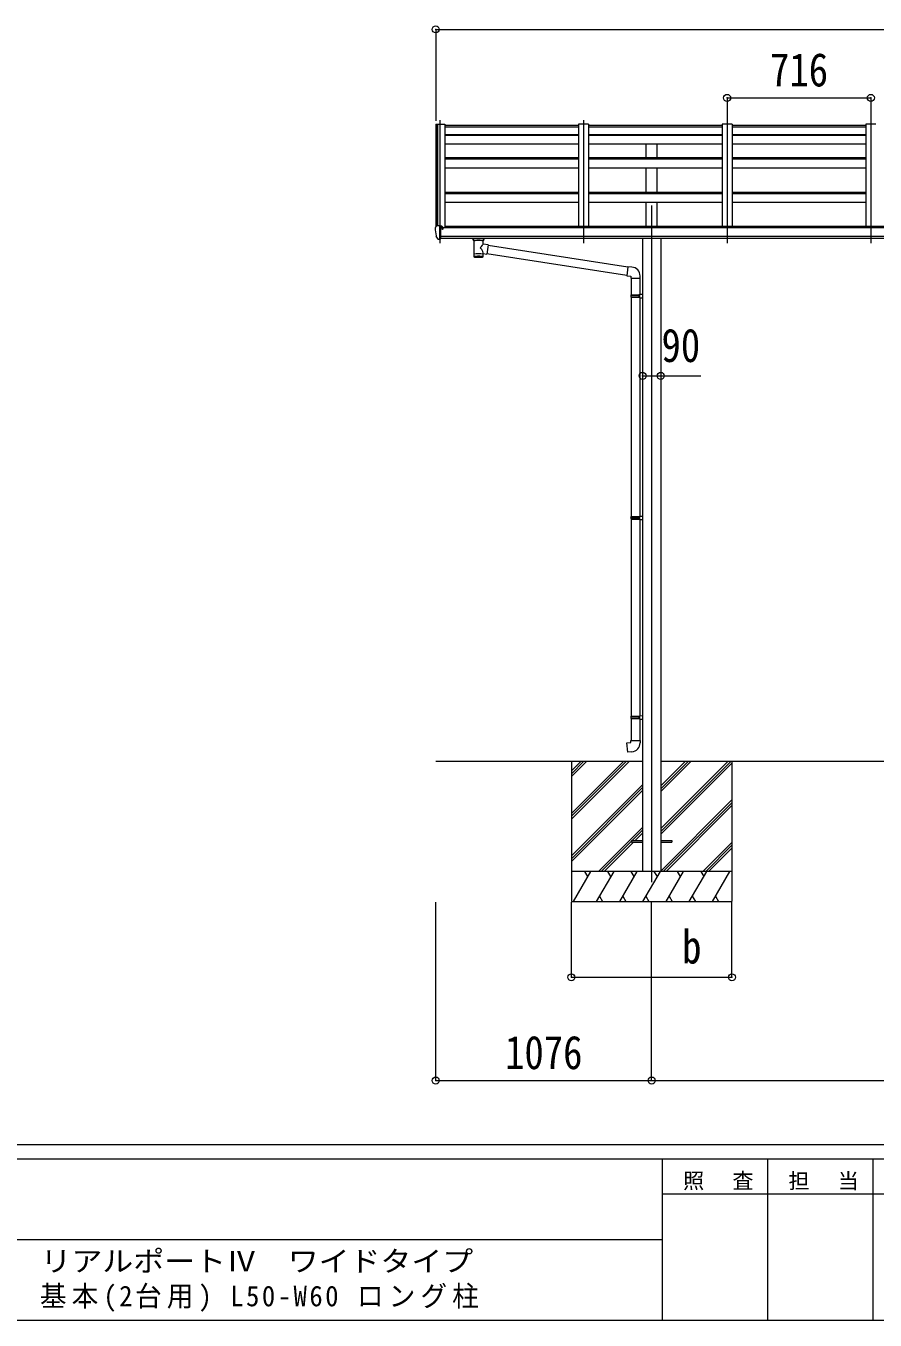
# Model space of a CAD drawing. Units: millimetres at full size; some dimension numbers follow another scale. Extents: x -9783 to 9892, y -6828 to 6752.
# Drawn here: x 36 to 4267, y -6828 to -374 of the extents above; entities that cross this region are included whole.
import ezdxf
from ezdxf.enums import TextEntityAlignment as Align

# ---------------------------------------------------------------- set-up
doc = ezdxf.new("R2010")
doc.units = ezdxf.units.MM
doc.header["$LTSCALE"] = 35
doc.header["$PDMODE"] = 32
doc.header["$PDSIZE"] = 35
for name, color, linetype, lineweight in [('0-0_0', 7, 'Continuous', 9), ('0-1_本体', 4, 'Continuous', 9), ('0-2_部品', 7, 'Continuous', 9), ('0-8_PARTS2', 2, 'Continuous', 9), ('0-A_寸法', 6, 'Continuous', 9), ('F-0_240', 7, 'Continuous', 9)]:
    doc.layers.add(name, color=color, linetype=linetype, lineweight=lineweight)
doc.styles.add('ＭＳ ゴシック', font='')
doc.styles.get('ＭＳ ゴシック').set_extended_font_data('MS Gothic')

msp = doc.modelspace()

# ---------------------------------------------------------------- linework, layer by layer
at = {"layer": '0-0_0'}
for p, q in [((2078.08, -4040.63), (3108.88, -4040.63)), ((2754.08, -4040.63), (2754.08, -4740.63)), ((2754.08, -4301.36), (3014.81, -4040.63)), ((2754.08, -4315.5), (3028.96, -4040.63)), ((2754.08, -4329.64), (3043.1, -4040.63)), ((2754.08, -4117.51), (2830.96, -4040.63)), ((2754.08, -4103.37), (2816.82, -4040.63)), ((2754.08, -4089.22), (2802.68, -4040.63)), ((3199.28, -4376.65), (3535.31, -4040.63)), ((3199.28, -4390.8), (3549.46, -4040.63)), ((3199.28, -4192.81), (3351.46, -4040.63)), ((3199.28, -4178.67), (3337.32, -4040.63)), ((3199.28, -4164.52), (3323.18, -4040.63)), ((3199.28, -4040.63), (6008.88, -4040.63)), ((3199.28, -4404.94), (3554.08, -4050.14)), ((3554.08, -4040.63), (3554.08, -4740.63)), ((2754.08, -4513.49), (3108.88, -4158.69)), ((2754.08, -4527.63), (3108.88, -4172.83)), ((2754.08, -4541.77), (3108.88, -4186.97)), ((3199.28, -4588.79), (3554.08, -4233.99)), ((3211.58, -4590.63), (3554.08, -4248.13)), ((3225.73, -4590.63), (3554.08, -4262.27)), ((2889.07, -4590.63), (3108.88, -4370.82)), ((3057.73, -4436.12), (3108.88, -4384.96)), ((2903.22, -4590.63), (3054.08, -4439.76)), ((2917.36, -4590.63), (3062.87, -4445.12)), ((3071.87, -4436.12), (3108.88, -4399.1)), ((3409.57, -4590.63), (3554.08, -4446.12)), ((3423.72, -4590.63), (3554.08, -4460.26)), ((3437.86, -4590.63), (3554.08, -4474.4)), ((3554.08, -4590.63), (2754.08, -4590.63)), ((2764.37, -4740.63), (2850.97, -4590.63)), ((2835.97, -4616.61), (2820.97, -4590.63)), ((2879.84, -4740.63), (2966.44, -4590.63)), ((2951.44, -4616.61), (2936.44, -4590.63)), ((2995.31, -4740.63), (3081.91, -4590.63)), ((3066.91, -4616.61), (3051.91, -4590.63)), ((3110.78, -4740.63), (3197.38, -4590.63)), ((3182.38, -4616.61), (3167.38, -4590.63)), ((3226.25, -4740.63), (3312.85, -4590.63)), ((3297.85, -4616.61), (3282.85, -4590.63)), ((3341.72, -4740.63), (3428.32, -4590.63)), ((3398.32, -4590.63), (3413.32, -4616.61)), ((3457.19, -4740.63), (3543.8, -4590.63)), ((2754.08, -4740.63), (3554.08, -4740.63)), ((2894.84, -4714.65), (2909.84, -4740.63)), ((3010.31, -4714.65), (3025.31, -4740.63)), ((3125.78, -4714.65), (3140.78, -4740.63)), ((3241.25, -4714.65), (3256.25, -4740.63)), ((3356.72, -4714.65), (3371.72, -4740.63)), ((3472.19, -4714.65), (3487.19, -4740.63))]:
    msp.add_line(p, q, dxfattribs=at)
at = {"layer": '0-1_本体'}
for p, q in [((2078.09, -865.7), (2078.08, -1377.78)), ((2079.03, -864.81), (2086.87, -864.4)), ((2087.08, -864.48), (2087.08, -1371.24)), ((2087.16, -864.59), (2087.78, -866.22)), ((2123.08, -864.39), (2123.08, -1381.42)), ((2789.08, -870.48), (2123.08, -870.48)), ((2123.08, -877.39), (2789.08, -877.39)), ((2789.08, -864.39), (2789.08, -1371.01)), ((2839.08, -864.39), (2789.08, -864.39)), ((2839.08, -864.39), (2839.08, -1371.01)), ((3505.08, -870.48), (2839.08, -870.48)), ((2839.08, -877.39), (3505.08, -877.39)), ((3505.08, -864.39), (3505.08, -1371.01)), ((3555.08, -864.39), (3505.08, -864.39)), ((3555.08, -864.39), (3555.08, -1371.01)), ((4221.08, -870.48), (3555.08, -870.48)), ((3555.08, -877.39), (4221.08, -877.39)), ((4221.08, -864.39), (4221.08, -1371.01)), ((4271.08, -864.39), (4221.08, -864.39)), ((2123.08, -915.18), (2789.08, -915.18)), ((2123.08, -918.3), (2789.08, -918.3)), ((2123.08, -962.95), (2789.08, -962.95)), ((2839.08, -915.18), (3505.08, -915.18)), ((2839.08, -918.3), (3505.08, -918.3)), ((2839.08, -962.95), (3505.08, -962.95)), ((3126.58, -1029.85), (3126.58, -962.95)), ((3181.58, -1029.85), (3181.58, -962.95)), ((3555.08, -915.18), (4221.08, -915.18)), ((3555.08, -918.3), (4221.08, -918.3)), ((3555.08, -962.95), (4221.08, -962.95)), ((2123.08, -1031.2), (2789.08, -1031.2)), ((2839.08, -1031.2), (3505.08, -1031.2)), ((3555.08, -1031.2), (4221.08, -1031.2)), ((2123.08, -1037.39), (2789.08, -1037.39)), ((2123.08, -1081.2), (2789.08, -1081.2)), ((2839.08, -1037.39), (3505.08, -1037.39)), ((2839.08, -1081.2), (3505.08, -1081.2)), ((3126.58, -1202.75), (3126.58, -1081.2)), ((3181.58, -1202.75), (3181.58, -1081.2)), ((3555.08, -1037.39), (4221.08, -1037.39)), ((3555.08, -1081.2), (4221.08, -1081.2)), ((2123.08, -1202.75), (2789.08, -1202.75)), ((2123.08, -1209.75), (2789.08, -1209.75)), ((2839.08, -1202.75), (3505.08, -1202.75)), ((2839.08, -1209.75), (3505.08, -1209.75)), ((3555.08, -1202.75), (4221.08, -1202.75)), ((3555.08, -1209.75), (4221.08, -1209.75)), ((2123.08, -1253.3), (2789.08, -1253.3)), ((2839.08, -1253.3), (3505.08, -1253.3)), ((3126.58, -1374.71), (3126.58, -1253.3)), ((3181.58, -1374.71), (3181.58, -1253.3)), ((3555.08, -1253.3), (4221.08, -1253.3)), ((7103.58, -1381.42), (2104.58, -1381.42)), ((2128.08, -1381.42), (2128.08, -1374.71)), ((7080.08, -1374.71), (2128.08, -1374.71)), ((2104.58, -1422.64), (7103.58, -1422.64)), ((7103.58, -1434.49), (2104.58, -1434.41)), ((3108.88, -1434.58), (3108.88, -4590.65)), ((3199.28, -1434.58), (3199.28, -4590.65))]:
    msp.add_line(p, q, dxfattribs=at)
msp.add_lwpolyline([(2087.78, -1371.24), (2087.78, -864.39), (2123.08, -864.39)], dxfattribs=at)
msp.add_circle((2112.06, -1386.15), 3, dxfattribs=at)
for centre, radius, start, end in [((2079.08, -865.81), 1, 93, 173.32986), ((2086.88, -864.7), 0.301, 21.06327, 92.86679)]:
    msp.add_arc(centre, radius, start, end, dxfattribs=at)
at = {"layer": '0-2_部品'}
for p, q in [((2075.88, -1380.6), (2075.88, -1381.23)), ((2082.79, -1371.79), (2078.73, -1377.6)), ((2097.88, -1439.73), (2097.88, -1371.23)), ((2099.38, -1372.14), (2097.88, -1372.14)), ((2104.38, -1380.96), (2097.88, -1380.56)), ((2099.38, -1372.14), (2099.38, -1378.31)), ((2109.06, -1373.64), (2099.38, -1372.92)), ((2099.38, -1375.91), (2113.38, -1375.97)), ((2108.86, -1386.14), (2109.38, -1386.14)), ((2109.38, -1386.14), (2109.68, -1386.14)), ((2109.88, -1375.96), (2109.88, -1374.06)), ((2114.38, -1377.08), (2114.38, -1381.41)), ((2090.26, -1437.91), (2080.51, -1422.54)), ((2096.38, -1439.64), (2092.67, -1439.41)), ((2096.38, -1439.64), (2097.88, -1439.73)), ((2097.88, -1437.53), (2098.38, -1437.53)), ((2098.38, -1437.53), (2098.88, -1436.53)), ((2104.38, -1436.53), (2098.88, -1436.53)), ((2264.38, -1440.73), (2264.38, -1434.62)), ((2268.48, -1445.23), (2268.46, -1525.52)), ((2314.28, -1462.81), (2314.28, -1445.22)), ((2339.5, -1466.71), (2314.28, -1462.8)), ((2318.38, -1440.73), (2318.38, -1434.62)), ((2339.5, -1466.71), (2332.48, -1511.97)), ((3034.61, -1576.61), (2339.19, -1468.73)), ((2314.3, -1525.52), (2314.28, -1508.9)), ((2314.28, -1509.15), (2332.48, -1511.97)), ((3030.95, -1618.55), (2332.75, -1510.23)), ((3055.6, -1576.68), (3034.77, -1574.85)), ((3050.68, -1632.42), (3096.68, -1632.42)), ((3052.68, -1632.42), (3052.68, -1715.08)), ((3094.68, -1632.42), (3094.68, -1712.52)), ((3096.68, -1632.42), (3096.68, -1621.5)), ((3050.68, -1717.08), (3051.68, -1715.08)), ((3050.68, -1717.08), (3094.68, -1717.08)), ((3050.68, -1717.08), (3050.68, -1725.08)), ((3050.68, -1725.08), (3094.68, -1725.08)), ((3050.68, -1725.08), (3051.68, -1727.08)), ((3051.68, -1715.08), (3094.68, -1715.08)), ((3051.68, -1727.08), (3094.68, -1727.08)), ((3052.68, -1727.08), (3052.68, -2821.27)), ((3090.21, -1717.08), (3089.78, -1715.08)), ((3092.68, -1712.58), (3108.68, -1712.11)), ((3092.68, -1714.58), (3092.68, -1712.58)), ((3092.68, -1714.58), (3094.68, -1714.58)), ((3092.68, -1729.58), (3092.68, -1727.58)), ((3092.68, -1729.58), (3108.68, -1730.05)), ((3094.68, -1729.64), (3094.68, -2818.71)), ((3108.68, -1712.11), (3108.68, -1730.05)), ((3050.68, -2823.27), (3051.68, -2821.27)), ((3050.68, -2823.27), (3094.68, -2823.27)), ((3050.68, -2823.27), (3050.68, -2831.27)), ((3050.68, -2831.27), (3094.68, -2831.27)), ((3050.68, -2831.27), (3051.68, -2833.27)), ((3051.68, -2821.27), (3094.68, -2821.27)), ((3051.68, -2833.27), (3094.68, -2833.27)), ((3052.68, -2833.27), (3052.68, -3816.43)), ((3090.21, -2823.27), (3089.78, -2821.27)), ((3092.68, -2818.77), (3108.68, -2818.3)), ((3092.68, -2820.77), (3092.68, -2818.77)), ((3092.68, -2820.77), (3094.68, -2820.77)), ((3092.68, -2835.77), (3092.68, -2833.77)), ((3092.68, -2835.77), (3108.68, -2836.24)), ((3094.68, -2835.82), (3094.68, -3813.87)), ((3108.68, -2818.3), (3108.68, -2836.24)), ((3050.68, -3818.43), (3051.68, -3816.43)), ((3050.68, -3818.43), (3094.68, -3818.43)), ((3050.68, -3818.43), (3050.68, -3826.43)), ((3050.68, -3826.43), (3094.68, -3826.43)), ((3050.68, -3826.43), (3051.68, -3828.43)), ((3051.68, -3816.43), (3094.68, -3816.43)), ((3051.68, -3828.43), (3094.68, -3828.43)), ((3052.68, -3828.43), (3052.68, -3938.43)), ((3090.21, -3818.43), (3089.78, -3816.43)), ((3092.68, -3813.93), (3108.68, -3813.46)), ((3092.68, -3815.93), (3092.68, -3813.93)), ((3092.68, -3815.93), (3094.68, -3815.93)), ((3092.68, -3830.93), (3092.68, -3828.93)), ((3092.68, -3830.93), (3108.68, -3831.4)), ((3094.68, -3830.98), (3094.68, -3938.43)), ((3108.68, -3813.46), (3108.68, -3831.4)), ((3050.68, -3938.43), (3096.68, -3938.43)), ((3050.68, -3948.43), (3050.68, -3938.43)), ((3096.68, -3938.43), (3096.68, -3949.34))]:
    msp.add_line(p, q, dxfattribs=at)
at = {"layer": '0-2_部品', "color": 4}
for p, q in [((3053.88, -4436.12), (3053.88, -4445.12)), ((3053.88, -4436.12), (3108.88, -4436.12)), ((3053.88, -4445.12), (3108.88, -4445.12)), ((3198.88, -4436.12), (3253.88, -4436.12)), ((3198.88, -4445.12), (3253.88, -4445.12)), ((3253.88, -4436.12), (3253.88, -4445.12))]:
    msp.add_line(p, q, dxfattribs=at)
at = {"layer": '0-2_部品'}
for points in [[(2097.88, -1371.23), (2085.88, -1371.23), (2083.55, -1371.37)], [(2104.38, -1436.53), (2104.38, -1378.31), (2099.38, -1378.31)], [(2109.06, -1373.64), (2109.23, -1373.66), (2109.38, -1373.69), (2109.53, -1373.73), (2109.65, -1373.79), (2109.75, -1373.85), (2109.82, -1373.91), (2109.87, -1373.98), (2109.88, -1374.06)], [(2109.68, -1384.96), (2109.68, -1386.14), (2114.38, -1386.14)], [(2114.38, -1384.53), (2114.38, -1386.14), (2114.86, -1386.14)], [(2097.88, -1425.84), (2101.05, -1425.43), (2104.38, -1425)], [(2264.42, -1440.79), (2264.4, -1440.43), (2264.64, -1439.48), (2265.16, -1438.59), (2265.97, -1437.75), (2267.08, -1436.96), (2268.48, -1436.23)], [(2264.42, -1440.68), (2264.4, -1441.03), (2264.64, -1441.99), (2265.16, -1442.87), (2265.97, -1443.71), (2267.08, -1444.51), (2268.48, -1445.23)], [(2314.28, -1436.24), (2314.51, -1436.34), (2315.87, -1437.07), (2316.98, -1437.92), (2317.74, -1438.79), (2318.2, -1439.68), (2318.37, -1440.57)], [(2314.28, -1445.22), (2314.51, -1445.13), (2315.87, -1444.39), (2316.98, -1443.54), (2317.74, -1442.68), (2318.2, -1441.78), (2318.37, -1440.89)], [(3034.77, -1574.85), (3030.76, -1620.68), (3050.68, -1622.42), (3050.68, -1632.42)], [(3090.21, -1717.08), (3090.21, -1725.08), (3089.78, -1727.08)], [(3092.68, -1727.58), (3094.68, -1727.58), (3094.68, -1714.58)], [(3090.21, -2823.27), (3090.21, -2831.27), (3089.78, -2833.27)], [(3092.68, -2833.77), (3094.68, -2833.77), (3094.68, -2820.77)], [(3090.21, -3818.43), (3090.21, -3826.43), (3089.78, -3828.43)], [(3092.68, -3828.93), (3094.68, -3828.93), (3094.68, -3815.93)], [(3055.6, -3994.17), (3034.77, -3995.99), (3030.76, -3950.17), (3050.68, -3948.43)]]:
    msp.add_lwpolyline(points, dxfattribs=at)
for centre, radius, start, end in [((2078.88, -1380.6), 3, 93, 180), ((2268.37, -1381.22), 192.49, 180.0008, 192.1233), ((2083.61, -1372.37), 1, 93.5, 145), ((2111.88, -1386.14), 2.5, 151.64236, 180), ((2111.88, -1386.14), 2.5, 0, 151.64236), ((2083.11, -1421.04), 3, 191.83348, 210), ((2092.86, -1436.41), 3, 210, 266.5), ((2281.45, -1485.95), 51.38, 92.46126, 104.61963), ((2301.34, -1485.95), 51.38, 75.38037, 87.53874), ((3051.68, -1621.5), 45, 0, 85), ((3051.68, -3949.34), 45, 275, 0)]:
    msp.add_arc(centre, radius, start, end, dxfattribs=at)
for centre, major_axis, ratio, start_param, end_param in [((2113.38, -1377.07), (-0.02, 1.1), 0.906239, 4.6917496, 6.2625459), ((2291.38, -1446.43), (-22.91, -0.42), 0.072511, 4.711586, 6.2823824), ((2291.4, -1444.79), (-22.91, -0.42), 0.072511, 4.711586, 6.2823824), ((2291.36, -1444.8), (22.92, -0.42), 0.07247, 0.0008089, 1.5716053), ((2291.36, -1446.43), (22.92, -0.42), 0.07247, 0.0008089, 1.5716053), ((2291.38, -1482.36), (-22.81, 26.62), 0.234429, 3.1563334, 4.5976381), ((2293.93, -1485), (20.32, 22.25), 0.045535, 4.9756507, 6.2441899), ((2302.38, -1440.73), (16, 0), 0.361356, 0, 0.0194874), ((2302.38, -1440.73), (16, 0), 0.361356, 6.2636979, 6.2831853), ((2291.38, -1525.52), (22.92, 0), 0.101955, 6.2829723, 9.4248207), ((2291.38, -1525.52), (22.92, 0), 0.101955, 3.1415499, 6.2833984), ((2291.38, -1513.08), (22.91, 0), 0.122865, 6.2831853, 9.424778)]:
    msp.add_ellipse(centre, major_axis=major_axis, ratio=ratio, start_param=start_param, end_param=end_param, dxfattribs=at)
at = {"layer": '0-8_PARTS2'}
for p, q in [((2098.08, -843.65), (2098.08, -1457.84)), ((2814.08, -843.65), (2814.08, -1457.84)), ((3530.08, -843.65), (3530.08, -1457.84)), ((4246.08, -843.65), (4246.08, -1457.84)), ((3154.08, -1269.03), (3154.08, -4644.26))]:
    msp.add_line(p, q, dxfattribs=at)
at = {"layer": '0-A_寸法'}
for p, q in [((2078.09, -391.62), (2078.09, -847.19)), ((2078.09, -391.62), (7130.08, -391.62)), ((3530.08, -733.06), (3530.08, -850.66)), ((3530.08, -733.06), (4246.08, -733.06)), ((4246.08, -733.06), (4246.08, -850.66)), ((3108.88, -2119.37), (3199.28, -2119.37)), ((3199.28, -2119.37), (3399.28, -2119.37)), ((2078.09, -5633.51), (2078.09, -4744.11)), ((2754.08, -5118.52), (2754.08, -4744.11)), ((3154.08, -5633.51), (3154.08, -4744.11)), ((3554.08, -5118.52), (3554.08, -4744.11)), ((2754.08, -5118.52), (3554.08, -5118.52)), ((2078.09, -5633.51), (3154.08, -5633.51)), ((3154.08, -5633.51), (6054.08, -5633.51))]:
    msp.add_line(p, q, dxfattribs=at)
for p in [(2078.09, -391.62), (3530.08, -733.06), (4246.08, -733.06), (3108.88, -2119.37), (3199.28, -2119.37), (2754.08, -5118.52), (3554.08, -5118.52), (2078.09, -5633.51), (3154.08, -5633.51)]:
    msp.add_point(p, dxfattribs=at)
at = {"layer": 'F-0_240', "color": 5}
for p, q in [((-9783.03, -5953.1), (9396.97, -5953.1)), ((-9783.03, -6023.1), (6285.75, -6023.1)), ((3205.75, -6023.1), (3205.75, -6828.1)), ((3730.75, -6023.1), (3730.75, -6828.1)), ((4255.75, -6023.1), (4255.75, -6828.1)), ((3205.75, -6198.1), (5305.75, -6198.1)), ((-3969.25, -6425.6), (3205.75, -6425.6)), ((-9783.03, -6828.1), (9396.97, -6828.1))]:
    msp.add_line(p, q, dxfattribs=at)

# ---------------------------------------------------------------- texts
at = {"layer": '0-A_寸法', "color": 7, "style": 'ＭＳ ゴシック', "width": 0.85}
for s, p in [('716', (3743.71, -726.06)), ('90', (3203.03, -2100.37)), ('b', (3305.96, -5099.52)), ('1076', (2423.59, -5626.51))]:
    msp.add_text(s, height=166.8, dxfattribs=at).set_placement(p, align=Align.BOTTOM_LEFT)
at = {"layer": 'F-0_240', "style": 'ＭＳ ゴシック', "width": 1.1}
msp.add_text('リアルポートⅣ\u3000ワイドタイプ', height=102.6, dxfattribs=at).set_placement((109.35, -6616.22), align=Align.BOTTOM_LEFT)
at = {"layer": 'F-0_240', "attachment_point": 7, "style": 'ＭＳ ゴシック'}
for s, insert, char_height in [('\\T1.17;照\u3000査', (3310.76, -6180.6), 76.98), ('\\T1.17;担\u3000当', (3835.76, -6180.6), 76.98), ('\\T1.19;\\W0.95;基本(2台用)\\~L50-W60\\~ロング柱', (105.77, -6786.55), 102.6)]:
    msp.add_mtext(s, dxfattribs=dict(at, insert=insert, char_height=char_height))

doc.saveas('drawing.dxf')
